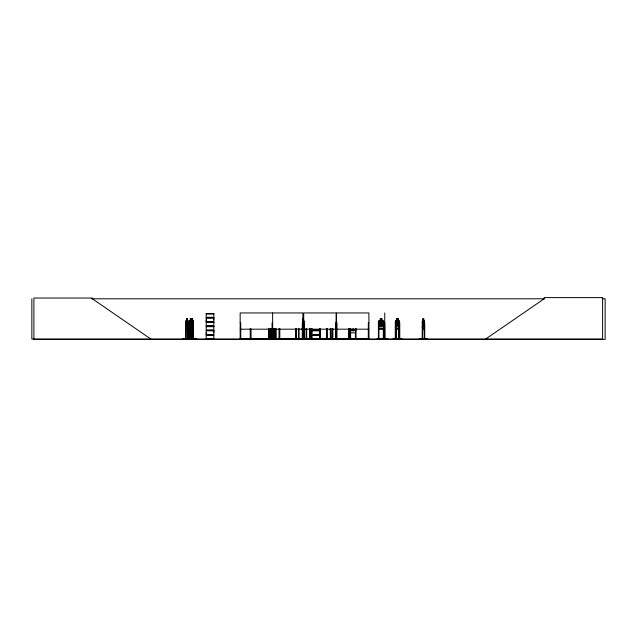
<?xml version="1.0" encoding="UTF-8"?>
<svg xmlns="http://www.w3.org/2000/svg" width="637" height="637" viewBox="0 0 637 637"><rect width="100%" height="100%" fill="white"/><g stroke="black" fill="none" stroke-linecap="round" stroke-linejoin="round"><path stroke-width="0.96" d="M206.229 334.536L206.229 330.802L213.825 330.802L213.817 334.536L206.229 334.536L206.237 332.673M206.229 321.765L206.229 318.038L213.825 318.038L213.817 321.765L206.229 321.765L206.237 319.901M213.817 332.673L213.817 330.802M213.817 319.901L213.817 318.038M345.915 338.733L355.39 338.621M387.901 338.741L376.961 339.003M322.258 338.995L312.289 339.035M312.249 338.932L312.138 338.454M424.25 328.939L424.489 321.621L423.756 320.889M187.939 328.939L187.923 320.952M192.525 320.889L193.107 320.889L193.306 321.621L193.059 328.939L189.738 328.939L189.484 326.956L189.818 328.939M419.528 338.741L427.499 338.741M196.037 338.995L182.851 338.717L196.021 339.043M191.227 328.875L191.219 320.889L192.087 323.445L192.772 321.613L192.263 323.907L192.804 326.2L192.095 324.337L191.387 326.2L191.928 323.899L191.411 321.685L191.769 318.89M191.172 321.693L190.391 321.621M191.729 320.968L191.713 318.89L192.581 318.89L192.963 325.348L192.557 326.948L191.801 326.948L191.395 325.348L191.641 321.597M393.22 339.035L401.859 338.741L393.212 338.709M399.041 328.875L399.606 321.589L399.057 320.889M272.166 332.832L272.66 330.842M252.435 338.995L248.088 339.003L252.475 339.043M252.26 339.003L252.26 338.542M307.504 338.995L311.875 339.043L307.48 339.003M311.652 339.003L311.589 338.454M311.843 338.733L306.723 338.621M266.338 338.741L281.888 338.741M270.454 339.003L270.47 338.454M273.209 338.995L273.241 328.676M324.289 338.995L334.982 339.003M393.18 338.995L401.891 339.003M271.036 339.003L270.964 328.676M275.335 339.011L275.375 328.541M275.495 338.995L275.518 328.541M383.705 326.948L383.108 328.875L378.983 328.875M383.8 326.956L383.156 328.939L378.935 328.939L378.378 326.956L378.967 328.939M269.292 329.966L269.73 330.149L270.255 328.851M423.056 320.889L422.259 321.629L422.251 339.043M422.538 320.889L422.235 321.597M304.255 327.585L303.809 328.875L301.97 328.875M185.821 339.043L186.1 320.889M185.845 321.597L186.115 320.952M190.965 338.454L190.941 339.043L191.156 320.889M189.571 321.629L189.826 320.889L189.547 339.043M268.575 339.035L268.639 330.452M270.287 338.964L270.407 328.676M303.602 338.964L303.658 338.454M336.049 339.011L336.193 312.95L303.722 312.95L303.785 339.043M351.377 329.966L351.998 330.149L352.731 328.851M271.943 329.233L271.227 330.834L269.897 330.834L269.18 329.233M395.943 321.629L396.294 320.889M302.368 323.214L303.236 321.685L302.535 321.685M190.391 320.952L189.985 325.348L190.391 326.948M302.479 326.948L303.475 325.348L303.475 321.621L302.479 320.952L302.479 318.954M355 329.233L354.005 330.834L352.142 330.834L351.138 329.233M395.298 339.043L395.322 321.597L395.768 320.889L396.994 320.889M395.37 321.597L395.816 320.889M396.397 321.581L397.488 323.445L398.682 321.613L397.791 323.907L398.658 326.311L397.504 324.337L396.74 326.263L396.27 326.2L397.209 323.899L396.31 321.685L396.978 320.952L396.994 318.89M378.983 320.889L378.378 321.597L378.426 339.043M396.779 320.952L396.071 321.621L396.071 325.348L396.779 326.948L398.101 326.948L398.802 325.348L398.189 318.89L396.732 318.89L396.732 320.889M206.229 338.884L206.229 335.285L213.825 335.285L213.825 338.884L206.213 339.035M485.665 339.043L544.141 298.801L544.141 297.614L602.61 297.614L602.61 339.043L31.85 339.043L31.85 298.801M252.467 338.709L248.112 338.964M313.555 339.003L322.25 338.741L312.313 338.78M336.256 339.003L336.36 338.454M91.632 298.801L544.444 298.801M602.164 298.801L605.15 298.801L605.15 339.386L33.904 339.386L33.904 298.036L92.381 298.036L92.381 298.801L150.85 339.043M206.221 313.539L213.833 313.539M206.237 313.914L213.817 313.914M206.181 317.545L213.881 317.545M206.181 317.775L213.881 317.775M423.724 320.952L424.107 325.348L423.724 326.948L423.016 326.948L422.992 318.89L423.812 318.89L423.788 320.952M186.625 318.954L187.437 318.954M190.336 318.954L191.156 318.954M191.737 318.954L192.557 318.954M380.233 318.954L381.945 318.954M396.779 318.954L398.141 318.954M423.016 318.954L423.788 318.954M192.422 319.288L191.936 319.288L192.422 319.957M397.018 319.288L397.862 319.288M423.143 319.288L423.597 319.288L423.143 319.957M397.018 319.957L397.862 319.957M186.044 320.889L186.657 320.889M187.405 320.889L187.995 320.889M189.746 320.889L190.407 320.889M191.124 320.889L191.769 320.889M303.841 320.889L302.543 320.889L302.543 318.89M378.951 320.889L380.209 320.889M381.969 320.889L383.163 320.889M397.974 320.889L399.104 320.889M186.052 320.952L187.979 320.952M189.762 320.952L193.099 320.952M302.479 320.952L303.809 320.952L304.478 321.621M383.14 320.952L378.983 320.952L378.474 321.629L378.553 339.043M395.792 320.952L399.088 320.952M422.49 320.952L424.298 320.952M206.181 322.027L213.881 322.027M206.181 322.258L213.881 322.258M188.194 322.816L187.979 339.043L188.026 338.454M191.108 322.816L190.694 322.816L190.662 339.043M193.306 322.816L193.059 339.043M240.165 322.816L240.714 322.816L240.778 339.043M272.636 322.816L272.079 322.816L272.023 339.043M302.878 322.816L302.328 322.816L302.264 339.043M303.722 322.816L304.271 322.816L304.335 339.043L304.478 328.541M336.193 322.816L335.643 322.816L335.58 339.043M336.424 322.816L336.981 322.816L336.909 339.043M368.895 322.816L368.345 322.816L368.282 339.043M378.378 322.816L378.967 322.816L378.927 339.043M383.243 322.816L383.832 322.816M384.748 322.816L384.955 339.043M395.338 322.816L395.88 322.816L395.927 339.043M399.033 322.816L399.71 322.816L399.71 339.043M422.283 322.816L422.689 322.816M213.833 326.12L206.157 326.216L213.833 326.311M206.237 326.677L213.817 326.677M185.781 326.956L186.092 328.939M190.957 326.956L191.211 328.939M395.322 326.956L395.8 328.939M399.558 326.956L399.073 328.939L395.752 328.939M422.235 326.956L422.53 328.939L424.314 328.939L424.568 326.956M186.052 328.875L187.979 328.875M189.762 328.875L193.099 328.875M395.792 328.875L399.088 328.875M422.49 328.875L424.298 328.875M186.036 328.939L188.003 328.939M301.986 328.939L303.857 328.939M240.165 329.186L302.878 329.186M303.722 329.186L336.193 329.186M336.424 329.186L368.895 329.186M312.305 330.054L319.901 330.054M206.181 330.316L213.881 330.316M312.257 330.316L319.957 330.316M206.181 330.547L213.881 330.547M312.257 330.547L319.957 330.547M268.376 329.058L268.894 332.769M312.305 330.802L319.901 330.802M272.214 332.832L268.814 332.832L268.376 330.842M312.305 334.536L319.901 334.536M206.181 334.791L213.881 334.791M312.257 334.791L319.957 334.791M206.181 335.022L213.881 335.022M312.257 335.022L319.957 335.022M312.305 335.285L319.901 335.285M185.526 338.454L186.044 338.454L186.02 339.043L185.988 322.816L185.574 322.816L185.478 339.011M187.724 338.454L188.241 338.454M189.245 338.454L189.762 338.454M190.638 338.454L191.156 338.454M191.434 338.454L191.952 338.454M192.844 338.454L193.361 338.454L193.314 339.043L193.107 320.889M378.322 338.454L379.023 338.454L379.023 339.043M395.29 338.454L396.461 338.454M399.757 338.454L398.698 338.454L398.714 339.043L398.746 328.541M422.235 338.454L422.737 338.454M424.29 338.454L424.775 339.043M294.302 338.709L298.642 339.003L298.578 338.454M299.127 338.621L303.865 338.621M334.943 338.717L324.305 338.717L334.958 338.995M368.974 338.717L368.895 312.95L336.424 312.95L336.384 339.043M182.851 338.741L196.037 338.741M206.237 338.78L213.817 338.78M369.277 339.035L369.356 338.542L239.6 338.542L239.6 339.043M304.621 339.003L304.542 338.454M303.045 339.003L302.941 338.454M275.057 338.995L274.937 328.541M270.892 339.003L270.9 338.454M330.81 339.003L330.818 328.541M383.132 320.889L383.8 321.589L383.785 339.043M398.459 321.621L397.942 318.954M302.615 326.208L303.3 326.2L302.384 324.631M353.431 328.851L354.18 330.149L354.761 329.966M398.643 320.889L399.033 321.621M191.657 320.889L192.016 321.669M191.641 320.952L191.912 321.621M187.931 320.889L188.194 339.043M270.757 328.851L271.29 330.149L271.704 329.966M424.242 320.889L424.513 339.043L424.465 338.454M350.071 330.842L350.692 332.832L355.382 332.832L356.067 329.058M424.744 339.043L424.744 322.816L424.338 322.816L424.314 339.043M423.056 318.89L423.079 320.952M422.689 328.541L422.713 339.043M422.514 338.454L422.514 339.043M422.482 322.816L422.411 339.043M399.558 321.589L399.598 339.043M399.407 338.454L399.471 339.043M399.319 322.816L399.272 339.043M399.168 322.816L399.216 339.043M399.033 328.541L399.12 339.043M398.929 328.541L398.897 339.043M398.029 318.89L397.998 320.952M397.034 318.954L397.034 320.952M396.779 318.89L396.827 320.952M396.413 328.541L396.445 339.043M396.23 328.541L396.262 339.043M396.126 328.541L396.126 339.043M395.728 322.816L395.776 339.043M395.577 338.454L395.641 339.043M395.489 322.816L395.45 339.043M384.748 312.95L384.748 339.043M383.888 339.043L383.888 338.454L383.187 338.454L383.187 339.043M383.737 321.621L383.665 339.043M383.418 338.454L383.41 339.043M383.339 322.816L383.275 339.043M378.8 338.454L378.792 339.043M368.831 338.454L368.831 339.043M368.409 338.454L368.409 339.043M368.178 338.542L368.178 339.043M356.059 338.454L356.059 339.043L355.995 328.541M355.51 338.454L355.51 339.043M355.446 328.541L355.39 339.043M350.589 328.541L350.653 339.043M350.525 338.454L350.525 339.043M350.039 328.541L350.103 339.043M349.976 338.454L349.976 339.043L349.84 338.542M349.124 338.454L349.124 339.043M349.06 328.676L349.068 339.043M348.853 328.676L348.853 339.043L348.821 338.454M348.654 338.542L348.654 339.043M337.037 338.454L337.037 339.043M335.707 338.454L335.707 339.043M332.785 328.676L332.832 339.043M332.761 338.454L332.681 339.043M332.633 328.676L332.546 339.043M332.403 328.676L332.403 339.043M332.355 338.454L332.355 339.043M332.251 328.676L332.203 339.043M330.667 328.541L330.714 339.043M330.595 338.454L330.587 339.043L330.428 328.541M330.277 328.541L330.38 339.043M330.229 338.454L330.229 339.043M326.988 328.541L327.036 339.043M326.837 328.541L326.885 339.043M326.693 338.454L326.749 339.043M326.598 328.541L326.598 339.043M326.455 328.541L326.455 339.043M326.407 338.454L326.407 339.043M320.085 328.541L320.069 339.043M319.933 328.541L319.981 339.043M319.846 338.454L319.79 339.043M319.702 328.541L319.655 339.043M319.551 328.541L319.551 339.043M319.503 338.454L319.503 339.043M316.326 338.621L316.326 339.043L316.263 338.454M316.135 338.454L316.175 339.043M315.992 338.454L316.048 339.043M315.856 338.454L315.896 339.043M315.745 338.454L315.745 339.043M312.074 328.541L312.074 339.043M311.525 328.541L311.461 339.043M310.259 338.454L310.259 339.043M310.211 328.676L310.155 339.043M310.06 328.676L310.06 339.043M309.829 328.676L309.893 339.043M309.781 338.454L309.701 339.043M309.678 328.676L309.63 339.043M306.66 328.541L306.723 339.043M306.596 338.454L306.596 339.043M306.11 328.541L306.11 339.043M306.047 338.454L306.047 339.043M304.207 338.454L304.207 339.043M303.992 338.454L303.992 339.043M303.929 322.816L303.865 339.043M302.925 339.043L302.878 312.95L240.165 312.95L240.165 339.043M302.479 321.621L302.479 325.348M299.127 338.454L299.127 339.043L299.064 328.541M298.514 328.541L298.45 339.043M296.476 328.676L296.476 339.043M296.324 328.676L296.324 339.043M296.253 338.454L296.237 339.043M296.078 328.676L296.038 339.043M295.934 328.676L295.934 339.043L295.887 338.454M293.92 338.542L293.92 339.043M279.739 328.541L279.715 339.043M279.587 328.541L279.635 339.043M279.524 338.454L279.5 339.043M279.348 328.541L279.301 339.043M279.197 328.541L279.197 339.043L279.157 338.454M275.909 328.541L275.956 339.043M275.757 328.541L275.805 339.043L275.614 338.454M274.881 338.454L274.881 339.043M274.451 338.454L274.451 339.043M274.388 328.541L274.324 339.043M273.902 328.676L273.95 339.043M273.759 328.676L273.799 339.043M273.687 338.454L273.663 339.043M273.512 328.676L273.512 339.043M273.392 328.676L273.369 339.043M273.146 338.454L273.074 339.043M273.002 328.676L272.962 339.043M272.851 328.676L272.851 339.043L272.7 328.541M272.636 312.95L272.628 339.043M272.461 338.454L272.421 339.043M272.317 328.541L272.27 339.043M272.142 338.454L272.142 339.043M269.531 332.363L269.594 339.043M269.467 338.454L269.467 339.043M269.029 330.452L269.069 339.043M268.878 328.541L268.918 339.043M268.726 338.454L268.703 339.043M268.488 328.541L268.44 339.043M251.424 338.542L251.424 339.043M250.819 328.676L250.859 339.043M250.667 328.676L250.707 339.043M250.58 338.454L250.596 339.043M250.429 328.676L250.429 339.043M250.277 328.676L250.277 339.043M250.237 338.454L250.237 339.043M240.651 338.454L240.651 339.043M240.101 338.454L240.117 339.043L239.942 338.542M193.027 338.454L193.027 339.043M192.892 326.63L192.868 339.043M192.493 318.954L192.493 320.952M191.896 328.541L191.936 339.043M191.729 338.454L191.761 339.043M191.681 328.541L191.649 339.043M191.482 328.541L191.458 339.043M191.188 323.445L191.188 318.89L190.304 318.89L190.336 320.952M191.124 318.89L191.132 339.043M190.391 318.954L190.407 328.939M189.738 338.454L189.738 339.043L189.715 322.816L189.3 322.816L189.293 339.043M189.436 338.454L189.436 339.043M187.78 326.63L187.748 339.043M186.681 318.954L186.275 325.348L186.681 326.948L187.437 326.948L187.843 325.348L187.469 318.89L186.593 318.89L186.625 320.952M185.741 338.454L185.717 339.043M424.123 326.2L423.462 324.337L422.793 326.2L423.294 323.899L422.864 321.581L423.724 321.621L423.724 325.348L423.016 325.348L423.032 321.597L423.446 323.445C424.72 318.532 423.111 325.085 424.123 326.2M187.692 326.2L186.983 324.337L186.267 326.2L186.808 323.899L186.346 321.581L186.967 323.445L187.66 321.613L187.143 323.907L187.692 326.2M382.686 326.2L382.112 326.263L381.125 324.337L380.146 326.263L379.541 326.2L380.735 323.899C378.362 321.621 380.48 320.403 381.093 323.445C381.674 320.403 383.936 321.605 381.483 323.907L382.686 326.2M382.813 325.348L381.913 326.948L380.233 326.948L379.341 325.348L379.341 321.621L380.233 320.952L380.209 318.89L382.001 318.89L381.913 320.952L382.813 321.621L382.813 325.348M213.833 313.691L206.221 313.683L206.237 317.29L213.825 317.29L213.825 313.691M187.302 319.288L186.816 319.957L187.302 319.288M191.02 319.288L190.527 319.957L191.02 319.288M381.611 319.288L380.536 319.288L380.536 319.957L381.611 319.957L381.611 319.288M187.437 321.621L186.681 321.621L186.681 325.348L187.437 325.348L187.437 321.621M192.557 321.621L191.801 321.621L191.801 325.348L192.557 325.348L192.557 321.621M381.913 321.621L380.233 321.621L380.233 325.348L381.913 325.348L381.913 321.621M398.101 321.621L396.747 321.629L396.779 325.348L398.101 325.348L398.101 321.621M213.825 322.521L206.229 322.521L206.229 326.112L213.817 326.017L213.817 322.521M213.833 326.447L206.221 326.439L206.237 330.054L213.825 330.054L213.825 326.462"/></g></svg>
